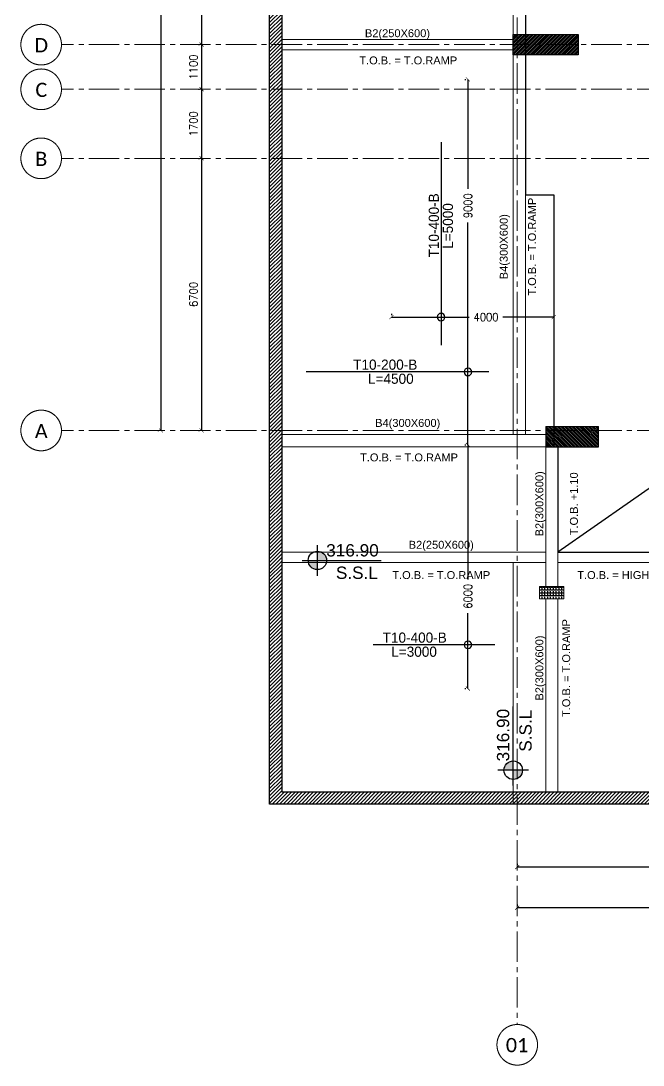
# Model space of a CAD drawing. Header units: millimetres. Extents: x -967280 to 3852, y 2833 to 1955156.
# Drawn here: x -353053 to -337729, y 571611 to 597322 of the extents above; entities that cross this region are included whole.
import ezdxf
from ezdxf.enums import TextEntityAlignment as Align

# ---------------------------------------------------------------- set-up
doc = ezdxf.new("R2010")
doc.units = ezdxf.units.MM
doc.header["$LTSCALE"] = 1000
doc.header["$PDMODE"] = 35
doc.header["$PDSIZE"] = 25
for name, pattern in [('$0$DASHED2', [0.375, 0.25, -0.125]), ('Columns_Structural070816$0$CENTER2', [1.125, 0.75, -0.125, 0.125, -0.125]), ('HRZN_Line-Ptrn-Sold', [9144001.0, 9144000.0, -1]), ('XREF-ST-FRAMING 1ST FLOOR$0$CENTER', [50.8, 31.75, -6.35, 6.35, -6.35]), ('XREF-ST-FRAMING 1ST FLOOR$0$HIDDEN2', [0.1875, 0.125, -0.0625])]:
    doc.linetypes.add(name, pattern=pattern)
for name, color, linetype in [('_N-DIM 3', 7, 'Continuous'), ('B05-FIRST FLOOR PLAN$0$STR_ROOF RFT$0$S-SYMB', 30, 'Continuous'), ('R.C. footing', 4, 'Continuous'), ('S - BATH Hach', 1, 'Continuous'), ('S - col hach', 1, 'Continuous'), ('S - dot', 1, 'Continuous'), ('S -Beams', 2, 'Continuous'), ('st_cir_mesh', 2, 'Continuous'), ('XREF-ST-FRAMING 1ST FLOOR$0$ST-BEAM', 4, 'XREF-ST-FRAMING 1ST FLOOR$0$HIDDEN2'), ('XREF-ST-FRAMING 1ST FLOOR$0$ST-BEAM MARK', 3, 'Continuous'), ('XREF-ST-FRAMING 1ST FLOOR$0$ST-SLAB TH. TXT', 3, 'Continuous')]:
    doc.layers.add(name, color=color, linetype=linetype)
for name, color, linetype, lineweight in [('A-AX-ATT-100', 7, 'HRZN_Line-Ptrn-Sold', 18), ('BEAMS', 3, 'HRZN_Line-Ptrn-Sold', 18), ('S - column', 6, 'Continuous', 60), ('ST-000-AXIS', 9, 'Columns_Structural070816$0$CENTER2', 9), ('ST-203-SLAB-TXT', 7, 'Continuous', 30), ('ST-RFT-BOT', 2, '$0$DASHED2', 30)]:
    doc.layers.add(name, color=color, linetype=linetype, lineweight=lineweight)
doc.styles.add('Arial_3', font='arial.ttf', dxfattribs={"height": 7999.15942})
doc.styles.add('B05-FIRST FLOOR PLAN$0$T25-100', font='STENCIL.shx', dxfattribs={"height": 250})
doc.styles.add('Calibri_2', font='calibri.ttf', dxfattribs={"height": 300})
doc.styles.add('TUNELNO', font='romans.shx', dxfattribs={"width": 0.9})
doc.styles.add('XREF-ST-FRAMING 1ST FLOOR$0$ROMANS-TITLE', font='ROMANS.shx', dxfattribs={"width": 0.8})
doc.styles.add('XREF-ST-FRAMING 1ST FLOOR$0$STRECTURAL', font='arial.ttf')
doc.dimstyles.new('Copy(2) of DSEC', dxfattribs={"dimtxt": 200, "dimasz": 100, "dimexe": 50, "dimexo": 80, "dimgap": 100, "dimtad": 1, "dimdec": 0, "dimrnd": 5, "dimzin": 0, "dimdsep": 46, "dimtxsty": 'TUNELNO', "dimblk": 'ARCHTICK', "dimcen": 0.09, "dimclrd": 1, "dimclre": 1, "dimclrt": 3, "dimadec": 0, "dimazin": 0, "dimtfac": 0.78125, "dimtdec": 0, "dimtix": 1, "dimtmove": 2, "dimatfit": 3, "dimldrblk": 'ARCHTICK', "dimfxl": 1, "dimtolj": 1, "dimtzin": 0, "dimarcsym": 0})

# ---------------------------------------------------------------- blocks, each defined once
blk = doc.blocks.new('A$C46269fcd new')
at = {"layer": 'S - BATH Hach', "ltscale": 30, "transparency": 33554483}
h = blk.add_hatch(dxfattribs=at)
h.set_pattern_fill('ANSI31', color=1, scale=20)
h.set_pattern_definition([(45, (643184.17, -484711.8), (-44.9012806, 44.9012806), [])])
h.paths.add_polyline_path([(47835, 35800), (47835, -9200), (-6100, -9200), (-6100, 35800), (-5800, 35800), (-5800, -8900), (47535, -8900), (47535, 35800)])
at = {"layer": 'S - col hach', "true_color": 0xcd6928}
h = blk.add_hatch(dxfattribs=at)
h.set_pattern_fill('ANGLE', color=32, scale=10, angle=90)
h.set_pattern_definition([(90, (-414260.14, -510339.72), (-69.85, 4e-15), [50.8, -19.05]), (180, (-414260.14, -510339.72), (-9e-15, -69.85), [50.8, -19.05])])
h.paths.add_polyline_path([(550, -3843), (550, -4143), (1150, -4143), (1150, -3843)])
at = {"layer": 'R.C. footing', "color": 4, "ltscale": 30}
blk.add_lwpolyline([(47835, 35800), (47835, -9200), (-6100, -9200), (-6100, 35800), (-5800, 35800), (-5800, -8900), (47535, -8900), (47535, 35800)], close=True, dxfattribs=at)
at = {"layer": 'S - column', "lineweight": 15}
blk.add_lwpolyline([(550, -3843), (550, -4143), (1150, -4143), (1150, -3843)], close=True, dxfattribs=at)
blk = doc.blocks.new('FROM FOUNDATION TO UPPER LOWER BASEMENT_COLUMNS(new2)')
at = {"layer": 'S - col hach'}
h = blk.add_hatch(dxfattribs=at)
h.set_pattern_fill('ANSI31', color=256, scale=10)
h.set_pattern_definition([(45, (193250.144, -596912.31), (-22.4506403, 22.4506403), [])])
h.paths.add_polyline_path([(418399, 620190), (416799, 620190), (416799, 619690), (418399, 619690)])
h = blk.add_hatch(dxfattribs=at)
h.set_pattern_fill('ANSI31', color=256, scale=10, angle=-90)
h.set_pattern_definition([(315, (-789353.163, 834788.448), (22.4506403, 22.4506403), [])])
h.paths.add_polyline_path([(417599, 610040), (418899, 610040), (418899, 610540), (417599, 610540)])
at = {"layer": 'S - column', "lineweight": 15}
for points in [[(418399, 619690), (416799, 619690), (416799, 620190), (418399, 620190)], [(417599, 610040), (417599, 610540), (418899, 610540), (418899, 610040)]]:
    blk.add_lwpolyline(points, close=True, dxfattribs=at)
at = {"layer": 'ST-RFT-BOT', "color": 7, "linetype": 'Continuous', "ltscale": 30}
for points in [[(418399, 620190), (418399, 619690), (416799, 619690), (416799, 620190)], [(417599, 610540), (417599, 610040), (418899, 610040), (418899, 610540)]]:
    blk.add_lwpolyline(points, dxfattribs=at)
blk = doc.blocks.new('XREF-ST-FRAMING 1ST FLOOR$0$A-LVL_FFL-SSL')
at = {"layer": 'XREF-ST-FRAMING 1ST FLOOR$0$ST-SLAB TH. TXT', "ltscale": 800}
h = blk.add_hatch(color=256, dxfattribs=at)
h.paths.add_polyline_path([(0, 0), (150, 0, 0.414214), (0, 150)])
h.paths.add_polyline_path([(0, -150), (0, 0), (-150, 0, 0.414214)])
at = {"layer": 'XREF-ST-FRAMING 1ST FLOOR$0$ST-SLAB TH. TXT'}
for p, q in [((0, -250), (0, 250)), ((-250, 0), (250, 0))]:
    blk.add_line(p, q, dxfattribs=at)
at = {"layer": 'XREF-ST-FRAMING 1ST FLOOR$0$ST-SLAB TH. TXT', "ltscale": 800}
blk.add_line((0, 0), (1037, 0), dxfattribs=at)
at = {"layer": 'XREF-ST-FRAMING 1ST FLOOR$0$ST-SLAB TH. TXT'}
blk.add_circle((0, 0), 150, dxfattribs=at)
at = {"layer": 'XREF-ST-FRAMING 1ST FLOOR$0$ST-SLAB TH. TXT', "ltscale": 800, "style": 'XREF-ST-FRAMING 1ST FLOOR$0$ROMANS-TITLE', "width": 0.8}
for tag, p in [('FLOOR-LEVEL-FFL', (300, 100)), ('FLOOR-LEVEL-SSL', (300, -300))]:
    blk.add_attdef(tag, p, '', height=200, dxfattribs=at)
blk = doc.blocks.new('_ArchTick')
at = {"color": 0, "linetype": 'ByBlock', "const_width": 0.15}
blk.add_lwpolyline([(-0.5, -0.5), (0.5, 0.5)], dxfattribs=at)
blk = doc.blocks.new('*D150')
at = {"layer": '_N-DIM 3', "color": 1, "lineweight": -2, "ltscale": 30, "transparency": 16777216}
for p, q in [((-343929, 590109), (-343929, 590079)), ((-339929, 590109), (-339929, 590079)), ((-343929, 590029), (-342015, 590029)), ((-339929, 590029), (-341181, 590029))]:
    blk.add_line(p, q, dxfattribs=at)
at = {"layer": 'Defpoints', "color": 0, "ltscale": 30, "transparency": 16777216}
for p in [(-343929, 590029), (-343929, 590029), (-339929, 590029)]:
    blk.add_point(p, dxfattribs=at)
at = {"layer": '_N-DIM 3', "color": 1, "lineweight": -2, "ltscale": 30, "transparency": 16777216, "xscale": 100, "yscale": 100, "zscale": 100, "rotation": 180}
blk.add_blockref('_ArchTick', (-343929, 590029), dxfattribs=at)
at = {"layer": '_N-DIM 3', "color": 1, "lineweight": -2, "ltscale": 30, "transparency": 16777216, "xscale": 100, "yscale": 100, "zscale": 100}
blk.add_blockref('_ArchTick', (-339929, 590029), dxfattribs=at)
at = {"layer": '_N-DIM 3', "color": 3, "ltscale": 30, "transparency": 16777216, "insert": (-341598, 590029), "char_height": 200, "attachment_point": 5, "style": 'TUNELNO'}
blk.add_mtext('\\A1;4000', dxfattribs=at)
blk = doc.blocks.new('*D165')
at = {"layer": '_N-DIM 3', "color": 1, "lineweight": -2, "ltscale": 30, "transparency": 16777216}
for p, q in [((-342123, 595881), (-342093, 595881)), ((-342043, 595881), (-342043, 593188)), ((-342043, 586881), (-342043, 592354)), ((-342123, 586881), (-342093, 586881))]:
    blk.add_line(p, q, dxfattribs=at)
at = {"layer": 'Defpoints', "color": 0, "ltscale": 30, "transparency": 16777216}
for p in [(-342043, 595881), (-342043, 595881), (-342043, 586881)]:
    blk.add_point(p, dxfattribs=at)
at = {"layer": '_N-DIM 3', "color": 1, "lineweight": -2, "ltscale": 30, "transparency": 16777216, "xscale": 100, "yscale": 100, "zscale": 100}
for p, rotation in [((-342043, 595881), 90), ((-342043, 586881), 270)]:
    blk.add_blockref('_ArchTick', p, dxfattribs=dict(at, rotation=rotation))
at = {"layer": '_N-DIM 3', "color": 3, "ltscale": 30, "transparency": 16777216, "insert": (-342043, 592771), "char_height": 200, "attachment_point": 5, "rotation": 90, "style": 'TUNELNO'}
blk.add_mtext('\\A1;9000', dxfattribs=at)
blk = doc.blocks.new('*D166')
at = {"layer": '_N-DIM 3', "color": 1, "lineweight": -2, "ltscale": 30, "transparency": 16777216}
for p, q in [((-342123, 586881), (-342093, 586881)), ((-342043, 586881), (-342043, 583566)), ((-342043, 580881), (-342043, 582741)), ((-342123, 580881), (-342093, 580881))]:
    blk.add_line(p, q, dxfattribs=at)
at = {"layer": 'Defpoints', "color": 0, "ltscale": 30, "transparency": 16777216}
for p in [(-342043, 586881), (-342043, 586881), (-342043, 580881)]:
    blk.add_point(p, dxfattribs=at)
at = {"layer": '_N-DIM 3', "color": 1, "lineweight": -2, "ltscale": 30, "transparency": 16777216, "xscale": 100, "yscale": 100, "zscale": 100}
for p, rotation in [((-342043, 586881), 90), ((-342043, 580881), 270)]:
    blk.add_blockref('_ArchTick', p, dxfattribs=dict(at, rotation=rotation))
at = {"layer": '_N-DIM 3', "color": 3, "ltscale": 30, "transparency": 16777216, "insert": (-342043, 583154), "char_height": 200, "attachment_point": 5, "rotation": 90, "style": 'TUNELNO'}
blk.add_mtext('\\A1;6000', dxfattribs=at)
blk = doc.blocks.new('Grid - HRZN_G-Datm-Grid-Head-1554275-FIRST FLOOR FFL_1_')
at = {"layer": 'A-AX-ATT-100'}
blk.add_circle((0, 0), 5, dxfattribs=at)
blk = doc.blocks.new('*D1508')
at = {"layer": '_N-DIM 3', "color": 1, "linetype": 'Continuous', "lineweight": -2, "ltscale": 30, "transparency": 16777216}
for p, q in [((509045, 727540), (509075, 727540)), ((509125, 727540), (509125, 719940)), ((509045, 719940), (509075, 719940))]:
    blk.add_line(p, q, dxfattribs=at)
at = {"layer": 'Defpoints', "color": 0, "linetype": 'Continuous', "ltscale": 30, "transparency": 16777216}
for p in [(509125, 727540), (509125, 719940), (509125, 719940)]:
    blk.add_point(p, dxfattribs=at)
at = {"layer": '_N-DIM 3', "color": 1, "linetype": 'Continuous', "lineweight": -2, "ltscale": 30, "transparency": 16777216, "xscale": 100, "yscale": 100, "zscale": 100}
for p, rotation in [((509125, 727540), 90), ((509125, 719940), 270)]:
    blk.add_blockref('_ArchTick', p, dxfattribs=dict(at, rotation=rotation))
at = {"layer": '_N-DIM 3', "color": 3, "linetype": 'Continuous', "ltscale": 30, "transparency": 16777216, "insert": (508925, 723740), "char_height": 200, "attachment_point": 5, "rotation": 90, "style": 'TUNELNO'}
blk.add_mtext('\\A1;7600', dxfattribs=at)
blk = doc.blocks.new('*D1509')
at = {"layer": '_N-DIM 3', "color": 1, "linetype": 'Continuous', "lineweight": -2, "ltscale": 30, "transparency": 16777216}
for p, q in [((509045, 719940), (509075, 719940)), ((509125, 719940), (509125, 718840)), ((509045, 718840), (509075, 718840))]:
    blk.add_line(p, q, dxfattribs=at)
at = {"layer": 'Defpoints', "color": 0, "linetype": 'Continuous', "ltscale": 30, "transparency": 16777216}
for p in [(509125, 719940), (509125, 718840), (509125, 718840)]:
    blk.add_point(p, dxfattribs=at)
at = {"layer": '_N-DIM 3', "color": 1, "linetype": 'Continuous', "lineweight": -2, "ltscale": 30, "transparency": 16777216, "xscale": 100, "yscale": 100, "zscale": 100}
for p, rotation in [((509125, 719940), 90), ((509125, 718840), 270)]:
    blk.add_blockref('_ArchTick', p, dxfattribs=dict(at, rotation=rotation))
at = {"layer": '_N-DIM 3', "color": 3, "linetype": 'Continuous', "ltscale": 30, "transparency": 16777216, "insert": (508925, 719390), "char_height": 200, "attachment_point": 5, "rotation": 90, "style": 'TUNELNO'}
blk.add_mtext('\\A1;1100', dxfattribs=at)
blk = doc.blocks.new('*D1510')
at = {"layer": '_N-DIM 3', "color": 1, "linetype": 'Continuous', "lineweight": -2, "ltscale": 30, "transparency": 16777216}
for p, q in [((509045, 718840), (509075, 718840)), ((509125, 718840), (509125, 717140)), ((509045, 717140), (509075, 717140))]:
    blk.add_line(p, q, dxfattribs=at)
at = {"layer": 'Defpoints', "color": 0, "linetype": 'Continuous', "ltscale": 30, "transparency": 16777216}
for p in [(509125, 718840), (509125, 717140), (509125, 717140)]:
    blk.add_point(p, dxfattribs=at)
at = {"layer": '_N-DIM 3', "color": 1, "linetype": 'Continuous', "lineweight": -2, "ltscale": 30, "transparency": 16777216, "xscale": 100, "yscale": 100, "zscale": 100}
for p, rotation in [((509125, 718840), 90), ((509125, 717140), 270)]:
    blk.add_blockref('_ArchTick', p, dxfattribs=dict(at, rotation=rotation))
at = {"layer": '_N-DIM 3', "color": 3, "linetype": 'Continuous', "ltscale": 30, "transparency": 16777216, "insert": (508925, 717990), "char_height": 200, "attachment_point": 5, "rotation": 90, "style": 'TUNELNO'}
blk.add_mtext('\\A1;1700', dxfattribs=at)
blk = doc.blocks.new('*D1511')
at = {"layer": '_N-DIM 3', "color": 1, "linetype": 'Continuous', "lineweight": -2, "ltscale": 30, "transparency": 16777216}
for p, q in [((509045, 717140), (509075, 717140)), ((509125, 717140), (509125, 710440)), ((509045, 710440), (509075, 710440))]:
    blk.add_line(p, q, dxfattribs=at)
at = {"layer": 'Defpoints', "color": 0, "linetype": 'Continuous', "ltscale": 30, "transparency": 16777216}
for p in [(509125, 717140), (509125, 710440), (509125, 710440)]:
    blk.add_point(p, dxfattribs=at)
at = {"layer": '_N-DIM 3', "color": 1, "linetype": 'Continuous', "lineweight": -2, "ltscale": 30, "transparency": 16777216, "xscale": 100, "yscale": 100, "zscale": 100}
for p, rotation in [((509125, 717140), 90), ((509125, 710440), 270)]:
    blk.add_blockref('_ArchTick', p, dxfattribs=dict(at, rotation=rotation))
at = {"layer": '_N-DIM 3', "color": 3, "linetype": 'Continuous', "ltscale": 30, "transparency": 16777216, "insert": (508925, 713790), "char_height": 200, "attachment_point": 5, "rotation": 90, "style": 'TUNELNO'}
blk.add_mtext('\\A1;6700', dxfattribs=at)
blk = doc.blocks.new('*D1512')
at = {"layer": '_N-DIM 3', "color": 1, "linetype": 'Continuous', "lineweight": -2, "ltscale": 30, "transparency": 16777216}
for p, q in [((508045, 737040), (508075, 737040)), ((508125, 737040), (508125, 710440)), ((508045, 710440), (508075, 710440))]:
    blk.add_line(p, q, dxfattribs=at)
at = {"layer": 'Defpoints', "color": 0, "linetype": 'Continuous', "ltscale": 30, "transparency": 16777216}
for p in [(508125, 737040), (508125, 710440), (508125, 710440)]:
    blk.add_point(p, dxfattribs=at)
at = {"layer": '_N-DIM 3', "color": 1, "linetype": 'Continuous', "lineweight": -2, "ltscale": 30, "transparency": 16777216, "xscale": 100, "yscale": 100, "zscale": 100}
for p, rotation in [((508125, 737040), 90), ((508125, 710440), 270)]:
    blk.add_blockref('_ArchTick', p, dxfattribs=dict(at, rotation=rotation))
at = {"layer": '_N-DIM 3', "color": 3, "linetype": 'Continuous', "ltscale": 30, "transparency": 16777216, "insert": (507925, 723740), "char_height": 200, "attachment_point": 5, "rotation": 90, "style": 'TUNELNO'}
blk.add_mtext('\\A1;26600', dxfattribs=at)
blk = doc.blocks.new('*D1519')
at = {"layer": '_N-DIM 3', "color": 1, "linetype": 'Continuous', "lineweight": -2, "ltscale": 30, "transparency": 16777216}
for p, q in [((516899, 699769), (516899, 699739)), ((525499, 699689), (516899, 699689)), ((525499, 699769), (525499, 699739))]:
    blk.add_line(p, q, dxfattribs=at)
at = {"layer": 'Defpoints', "color": 0, "linetype": 'Continuous', "ltscale": 30, "transparency": 16777216}
for p in [(516899, 699689), (516899, 699689), (525499, 699689)]:
    blk.add_point(p, dxfattribs=at)
at = {"layer": '_N-DIM 3', "color": 1, "linetype": 'Continuous', "lineweight": -2, "ltscale": 30, "transparency": 16777216, "xscale": 100, "yscale": 100, "zscale": 100, "rotation": 180}
blk.add_blockref('_ArchTick', (516899, 699689), dxfattribs=at)
at = {"layer": '_N-DIM 3', "color": 1, "linetype": 'Continuous', "lineweight": -2, "ltscale": 30, "transparency": 16777216, "xscale": 100, "yscale": 100, "zscale": 100}
blk.add_blockref('_ArchTick', (525499, 699689), dxfattribs=at)
at = {"layer": '_N-DIM 3', "color": 3, "linetype": 'Continuous', "ltscale": 30, "transparency": 16777216, "insert": (521199, 699889), "char_height": 200, "attachment_point": 5, "style": 'TUNELNO'}
blk.add_mtext('\\A1;8600', dxfattribs=at)
blk = doc.blocks.new('*D1520')
at = {"layer": '_N-DIM 3', "color": 1, "linetype": 'Continuous', "lineweight": -2, "ltscale": 30, "transparency": 16777216}
for p, q in [((516899, 698769), (516899, 698739)), ((563099, 698689), (516899, 698689)), ((563099, 698769), (563099, 698739))]:
    blk.add_line(p, q, dxfattribs=at)
at = {"layer": 'Defpoints', "color": 0, "linetype": 'Continuous', "ltscale": 30, "transparency": 16777216}
for p in [(516899, 698689), (516899, 698689), (563099, 698689)]:
    blk.add_point(p, dxfattribs=at)
at = {"layer": '_N-DIM 3', "color": 1, "linetype": 'Continuous', "lineweight": -2, "ltscale": 30, "transparency": 16777216, "xscale": 100, "yscale": 100, "zscale": 100, "rotation": 180}
blk.add_blockref('_ArchTick', (516899, 698689), dxfattribs=at)
at = {"layer": '_N-DIM 3', "color": 1, "linetype": 'Continuous', "lineweight": -2, "ltscale": 30, "transparency": 16777216, "xscale": 100, "yscale": 100, "zscale": 100}
blk.add_blockref('_ArchTick', (563099, 698689), dxfattribs=at)
at = {"layer": '_N-DIM 3', "color": 3, "linetype": 'Continuous', "ltscale": 30, "transparency": 16777216, "insert": (539999, 698889), "char_height": 200, "attachment_point": 5, "style": 'TUNELNO'}
blk.add_mtext('\\A1;46200', dxfattribs=at)
blk = doc.blocks.new('AXES-00')
at = {"layer": 'ST-000-AXIS'}
for p, q in [((516898.9, 750979.6), (516898.9, 695813.8)), ((575723.2, 719939.7), (505674.3, 719939.7)), ((575723.2, 718839.7), (505674.3, 718839.7)), ((575723.2, 717139.7), (505674.3, 717139.7)), ((575723.2, 710439.7), (505674.3, 710439.7))]:
    blk.add_line(p, q, dxfattribs=at)
at = {"layer": 'A-AX-ATT-100', "xscale": 100.0000000000001, "yscale": 100.0000000000001, "zscale": 100.0000000000001, "rotation": 90}
for p in [(505174.3, 719939.7), (505174.3, 718839.7), (505174.3, 717139.7), (505174.3, 710439.7)]:
    blk.add_blockref('Grid - HRZN_G-Datm-Grid-Head-1554275-FIRST FLOOR FFL_1_', p, dxfattribs=at)
at = {"layer": 'st_cir_mesh', "xscale": 99.99999999999993, "yscale": 99.99999999999993, "zscale": 99.99999999999993, "rotation": 180}
blk.add_blockref('Grid - HRZN_G-Datm-Grid-Head-1554275-FIRST FLOOR FFL_1_', (516898.9, 695313.8), dxfattribs=at)
at = {"layer": 'A-AX-ATT-100', "linetype": 'Continuous', "lineweight": 13, "char_height": 350, "attachment_point": 1, "style": 'Calibri_2'}
for s, insert, width in [('D', (505008.7, 720101), 408.861), ('C', (505031.7, 719001), 352.742), ('B', (505028.2, 717301), 360.759), ('A', (505018.7, 710601), 384.81), ('01', (516618, 695481.8), 673.417)]:
    blk.add_mtext(s, dxfattribs=dict(at, insert=insert, width=width))
at = {"layer": '_N-DIM 3', "color": 3, "linetype": 'Continuous', "ltscale": 30}
for base, p1, p2, picture, middle in [((508125, 710439.7), (508125, 737039.7), (508125, 710439.7), '*D1512', (507925, 723739.7)), ((509125, 719939.7), (509125, 727539.7), (509125, 719939.7), '*D1508', (508925, 723739.7)), ((509125, 718839.7), (509125, 719939.7), (509125, 718839.7), '*D1509', (508925, 719389.7)), ((509125, 717139.7), (509125, 718839.7), (509125, 717139.7), '*D1510', (508925, 717989.7)), ((509125, 710439.7), (509125, 717139.7), (509125, 710439.7), '*D1511', (508925, 713789.7))]:
    dim = blk.add_linear_dim(base=base, p1=p1, p2=p2, angle=90, dimstyle='Copy(2) of DSEC', dxfattribs=at)
    dim.commit()
    dim.dimension.update_dxf_attribs({"geometry": picture, "text_midpoint": middle})
for base, p1, p2, picture, middle in [((516898.9, 699688.7), (525498.9, 699688.7), (516898.9, 699688.7), '*D1519', (521198.9, 699888.7)), ((516898.9, 698688.7), (563098.9, 698688.7), (516898.9, 698688.7), '*D1520', (539998.9, 698888.7))]:
    dim = blk.add_linear_dim(base=base, p1=p1, p2=p2, dimstyle='Copy(2) of DSEC', dxfattribs=at)
    dim.commit()
    dim.dimension.update_dxf_attribs({"geometry": picture, "text_midpoint": middle})

msp = doc.modelspace()

# ---------------------------------------------------------------- linework, layer by layer
at = {"layer": 'B05-FIRST FLOOR PLAN$0$STR_ROOF RFT$0$S-SYMB', "extrusion": (0, 0, -1)}
for centre in [(342705.5, 590028.6), (342043.2, 588679.9), (342043.2, 581959.2)]:
    msp.add_circle(centre, 92.8, dxfattribs=at)
at = {"layer": 'BEAMS'}
for p, q in [((-340928.7, 596987.4), (-340928.7, 604087.4)), ((-340628.7, 596987.4), (-340628.7, 604087.4)), ((-346628.7, 596862.4), (-340928.7, 596862.4)), ((-346628.7, 596612.4), (-340928.7, 596612.4)), ((-340928.7, 587137.4), (-340928.7, 596487.4)), ((-340628.7, 587137.4), (-340628.7, 596487.4)), ((-346628.7, 587137.4), (-340128.7, 587137.4)), ((-346628.7, 586837.4), (-340128.7, 586837.4)), ((-340128.7, 586837.4), (-340128.7, 583394.1)), ((-339828.7, 583394.1), (-339828.7, 586837.4)), ((-346628.7, 584237.4), (-340128.7, 584237.4)), ((-339828.7, 584237.4), (-313328.7, 584237.4)), ((-346628.7, 583987.4), (-340128.7, 583987.4)), ((-340928.7, 578037.4), (-340928.7, 583987.4)), ((-339828.7, 583987.4), (-332328.7, 583987.4)), ((-340128.7, 583094.1), (-340128.7, 578337.4)), ((-339828.7, 578337.4), (-339828.7, 583094.1))]:
    msp.add_line(p, q, dxfattribs=at)
at = {"layer": 'S - dot'}
msp.add_line((-293293.7, 616837.4), (-339828.7, 584237.4), dxfattribs=at)
at = {"layer": 'S -Beams', "color": 6, "ltscale": 30}
msp.add_lwpolyline([(-346928.7, 623037.4), (-292993.7, 623037.4), (-292993.7, 616837.4), (-313028.7, 616837.4), (-313028.7, 613637.4), (-317228.7, 613637.4), (-317228.7, 614837.4), (-323078.7, 614837.4), (-323078.7, 612537.4), (-330728.7, 612537.4), (-330728.7, 616037.4), (-335928.7, 616037.4), (-335928.7, 614237.4), (-339928.7, 614237.4), (-339928.7, 608037.4), (-340628.7, 608037.4), (-340628.7, 593037.4), (-339928.7, 593037.4), (-339928.7, 586837.4), (-339828.7, 586837.4), (-339828.7, 584237.4), (-292993.7, 584237.4), (-292993.7, 578037.4), (-346928.7, 578037.4)], close=True, dxfattribs=at)
at = {"layer": 'ST-RFT-BOT', "ltscale": 30}
for p, q in [((-342705.5, 594337.4), (-342705.5, 589337.4)), ((-341528.7, 588679.9), (-346028.7, 588679.9)), ((-341378.7, 581959.2), (-344378.7, 581959.2))]:
    msp.add_line(p, q, dxfattribs=at)

# ---------------------------------------------------------------- block references
at = {"layer": 'S - column', "color": 7, "true_color": 0xffffff}
msp.add_blockref('A$C46269fcd new', (-340828.7, 587237.4), dxfattribs=at)
at = {"layer": 'S - column'}
msp.add_blockref('FROM FOUNDATION TO UPPER LOWER BASEMENT_COLUMNS(new2)', (-757727.6, -23202.4), dxfattribs=at)
at = {"layer": 'S -Beams'}
msp.add_blockref('AXES-00', (-857727.6, -123202.4), dxfattribs=at)
at = {"layer": 'ST-203-SLAB-TXT', "linetype": 'XREF-ST-FRAMING 1ST FLOOR$0$CENTER', "ltscale": 0.25}
ref = msp.add_blockref('XREF-ST-FRAMING 1ST FLOOR$0$A-LVL_FFL-SSL', (-345749.8, 584037.4), dxfattribs=dict(at, xscale=1.51461858171163, yscale=1.51461858171163, zscale=1.51461858171163))
ref.add_attrib('FLOOR-LEVEL-FFL', '316.90', (-345533.6, 584135.6), dxfattribs={"layer": 'XREF-ST-FRAMING 1ST FLOOR$0$ST-BEAM MARK', "color": 7, "ltscale": 800, "height": 302.92, "style": 'XREF-ST-FRAMING 1ST FLOOR$0$STRECTURAL'})
ref.add_attrib('FLOOR-LEVEL-SSL', 'S.S.L', (-345295.4, 583583), dxfattribs={"layer": 'XREF-ST-FRAMING 1ST FLOOR$0$ST-BEAM', "color": 7, "ltscale": 800, "height": 302.92, "style": 'XREF-ST-FRAMING 1ST FLOOR$0$STRECTURAL'})
ref = msp.add_blockref('XREF-ST-FRAMING 1ST FLOOR$0$A-LVL_FFL-SSL', (-340928.7, 578873), dxfattribs=dict(at, xscale=1.51461858171164, yscale=1.51461858171164, zscale=1.51461858171164, rotation=90))
ref.add_attrib('FLOOR-LEVEL-FFL', '316.90', (-341026.9, 579089.3), dxfattribs={"layer": 'XREF-ST-FRAMING 1ST FLOOR$0$ST-BEAM MARK', "color": 7, "ltscale": 800, "height": 302.92, "rotation": 90, "style": 'XREF-ST-FRAMING 1ST FLOOR$0$STRECTURAL'})
ref.add_attrib('FLOOR-LEVEL-SSL', 'S.S.L', (-340474.3, 579327.4), dxfattribs={"layer": 'XREF-ST-FRAMING 1ST FLOOR$0$ST-BEAM', "color": 7, "ltscale": 800, "height": 302.92, "rotation": 90, "style": 'XREF-ST-FRAMING 1ST FLOOR$0$STRECTURAL'})

# ---------------------------------------------------------------- texts
at = {"layer": 'BEAMS', "style": 'Arial_3'}
for s, p in [('B2(250X600)', (-343778.7, 596862.4)), ('T.O.B. = T.O.RAMP', (-343512.6, 596192.8)), ('B4(300X600)', (-343526.2, 587267.4)), ('T.O.B. = T.O.RAMP', (-343494.6, 586417.8)), ('B2(250X600)', (-342700.1, 584267.1)), ('T.O.B. = T.O.RAMP', (-342700.1, 583521.1)), ('T.O.B. = HIGHER LVL OF T.O.RAMP OR +1.10', (-336448.1, 583521.1))]:
    msp.add_text(s, height=194.734, dxfattribs=at).set_placement(p, align=Align.BOTTOM_CENTER)
for s, p in [('T.O.B. = T.O.RAMP', (-340309.1, 591762.4)), ('B4(300X600)', (-341005.1, 591762.4)), ('T.O.B. = T.O.RAMP', (-339467.6, 581388)), ('B2(300X600)', (-340128.7, 581388))]:
    msp.add_text(s, height=194.734, rotation=90, dxfattribs=at).set_placement(p, align=Align.BOTTOM_CENTER)
at = {"layer": 'BEAMS', "color": 1, "style": 'Arial_3'}
for s, p in [('B2(300X600)', (-340128.7, 585431.4)), ('T.O.B. +1.10', (-339278.2, 585431.4))]:
    msp.add_text(s, height=194.734, rotation=90, dxfattribs=at).set_placement(p, align=Align.BOTTOM_CENTER)
at = {"layer": 'ST-203-SLAB-TXT', "style": 'B05-FIRST FLOOR PLAN$0$T25-100'}
for s, p in [('T10-400-B', (-342758.3, 591497.7)), ('L=5000', (-342411.9, 591709.1))]:
    msp.add_text(s, height=250, rotation=90, dxfattribs=at).set_placement(p)
for s, p in [('T10-200-B', (-344869.4, 588732.7)), ('L=4500', (-344504.4, 588386.3)), ('T10-400-B', (-344143.9, 582012)), ('L=3000', (-343932.5, 581665.7))]:
    msp.add_text(s, height=250, dxfattribs=at).set_placement(p)

# ---------------------------------------------------------------- dimensions: what is measured, and where the dimension line sits
at = {"layer": '_N-DIM 3', "ltscale": 30}
for base, p1, p2, picture, middle in [((-342043.2, 595881.4), (-342043.2, 586881.4), (-342043.2, 595881.4), '*D165', (-342043.2, 592770.7)), ((-342043.2, 586881.4), (-342043.2, 580881.4), (-342043.2, 586881.4), '*D166', (-342043.2, 583153.6))]:
    dim = msp.add_linear_dim(base=base, p1=p1, p2=p2, angle=270, dimstyle='Copy(2) of DSEC', dxfattribs=at)
    dim.commit()
    dim.dimension.update_dxf_attribs({"geometry": picture, "text_midpoint": middle, "dimtype": 160})
dim = msp.add_linear_dim(base=(-343928.7, 590028.6), p1=(-339928.7, 590028.6), p2=(-343928.7, 590028.6), dimstyle='Copy(2) of DSEC', dxfattribs=at)
dim.commit()
dim.dimension.update_dxf_attribs({"geometry": '*D150', "text_midpoint": (-341597.8, 590028.6), "dimtype": 160})

doc.saveas('drawing.dxf')
